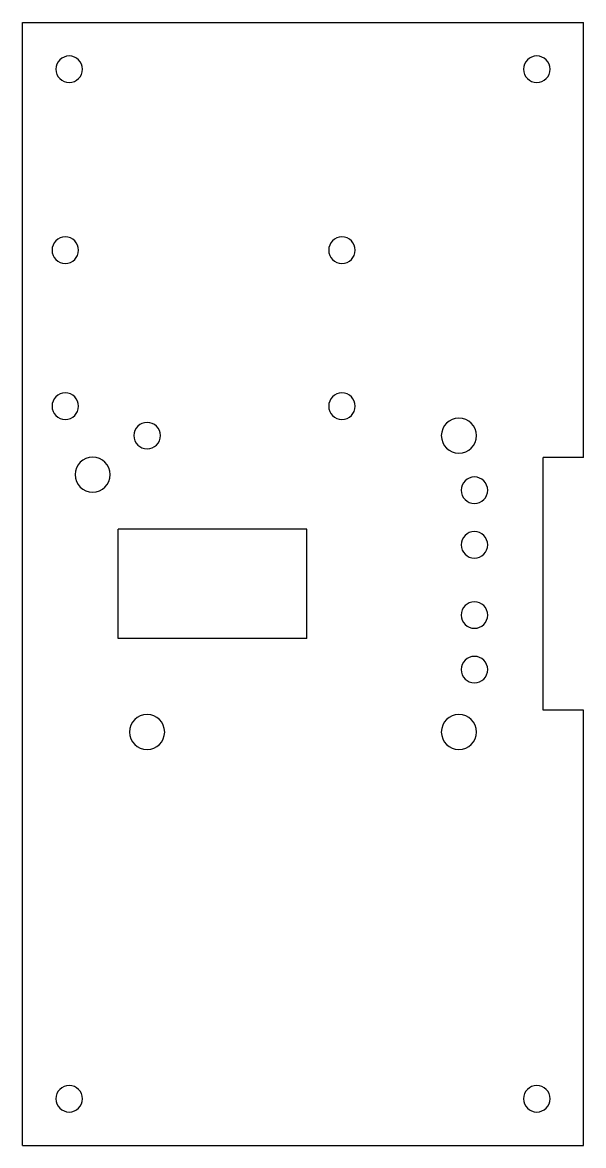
# Model space of a CAD drawing. Header units: millimetres. Extents: x 0 to 72, y 0 to 144.
import ezdxf

# ---------------------------------------------------------------- set-up
doc = ezdxf.new("R2010")
doc.units = ezdxf.units.MM

msp = doc.modelspace()

# ---------------------------------------------------------------- linework, layer by layer
for p, q in [((0, 144), (72, 144)), ((0, 0), (0, 144)), ((72, 88.22), (72, 144)), ((66.8, 55.82), (66.8, 88.22)), ((72, 88.22), (66.8, 88.22)), ((12.3, 65.02), (12.3, 79.02)), ((36.5, 79.02), (12.3, 79.02)), ((36.5, 65.02), (36.5, 79.02)), ((36.5, 65.02), (12.3, 65.02)), ((72, 55.82), (66.8, 55.82)), ((72, 0), (72, 55.82)), ((0, 0), (72, 0))]:
    msp.add_line(p, q)
for centre, radius, start, end in [((6, 138), 1.7, 0, 180), ((66, 138), 1.7, 0, 180), ((6, 138), 1.7, -180, 0), ((66, 138), 1.7, -180, 0), ((5.5, 114.8), 1.7, 0, 180), ((41, 114.8), 1.7, 0, 180), ((5.5, 114.8), 1.7, -180, 0), ((41, 114.8), 1.7, -180, 0), ((5.5, 94.8), 1.7, 0, 180), ((41, 94.8), 1.7, 0, 180), ((5.5, 94.8), 1.7, -180, 0), ((41, 94.8), 1.7, -180, 0), ((16, 91.02), 1.7, 0, 180), ((56, 91.02), 2.25, 0, 180), ((16, 91.02), 1.7, -180, 0), ((56, 91.02), 2.25, 180, 360), ((9, 86.02), 2.25, 0, 180), ((9, 86.02), 2.25, 180, 360), ((58, 84.02), 1.7, 0, 180), ((58, 84.02), 1.7, -180, 0), ((58, 77.02), 1.7, 0, 180), ((58, 77.02), 1.7, -180, 0), ((58, 68.02), 1.7, 0, 180), ((58, 68.02), 1.7, -180, 0), ((58, 61.02), 1.7, 0, 180), ((58, 61.02), 1.7, -180, 0), ((16, 53.02), 2.25, 0, 180), ((56, 53.02), 2.25, 0, 180), ((16, 53.02), 2.25, 180, 360), ((56, 53.02), 2.25, 180, 360), ((6, 6), 1.7, 0, 180), ((66, 6), 1.7, 0, 180), ((6, 6), 1.7, -180, 0), ((66, 6), 1.7, -180, 0)]:
    msp.add_arc(centre, radius, start, end)

doc.saveas('drawing.dxf')
